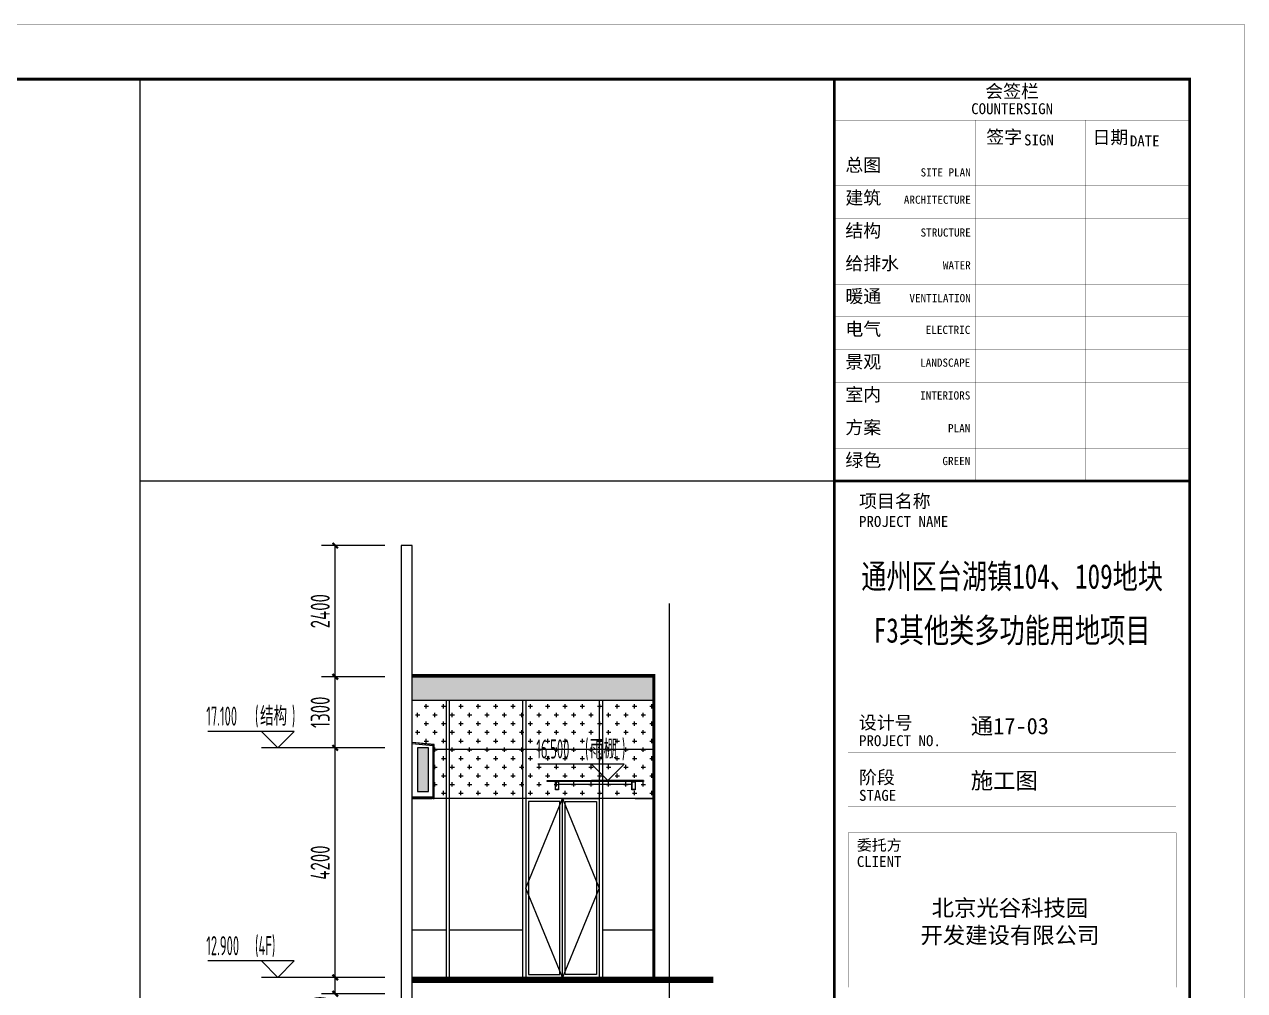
# Model space of a CAD drawing. Extents: x -863035 to 270371, y -8918 to 240488.
# Drawn here: x -232133 to -209813, y 65399 to 83077 of the extents above; entities that cross this region are included whole.
import ezdxf
from ezdxf.enums import TextEntityAlignment as Align

# ---------------------------------------------------------------- set-up
doc = ezdxf.new("R2010")
doc.units = 0
doc.header["$LTSCALE"] = 1000
doc.header["$MEASUREMENT"] = 0
for name, color, linetype in [('01-标注_尺寸', 124, 'Continuous'), ('01-标注_标高', 200, 'Continuous'), ('02-TEXT_标注', 130, 'Continuous'), ('05-填充_156', 156, 'Continuous'), ('05-填充_天正', 26, 'Continuous'), ('A-C_玻璃幕墙', 140, 'Continuous'), ('A-C_门', 150, 'Continuous'), ('A-D-金属剖线', 200, 'Continuous'), ('A_AXIS-轴线', 36, 'Continuous'), ('A_STR-砼柱', 51, 'Continuous'), ('D_玻璃', 152, 'Continuous'), ('D_铝板', 181, 'Continuous'), ('E-立面轮廓', 241, 'Continuous'), ('PUB_HATCH', 8, 'Continuous')]:
    doc.layers.add(name, color=color, linetype=linetype)
doc.layers.add('04-不打印_辅助线', color=165, linetype='Continuous', plot=False)
doc.styles.add('_TCH_DIM', font='ROS1', dxfattribs={"width": 0.75, "bigfont": 'JD'})
doc.styles.add('_TCH_DIM_T3', font='ROS1', dxfattribs={"width": 0.75, "bigfont": 'JD'})
doc.styles.add('图签信息$0$华文细黑', font='STXIHEI.TTF', dxfattribs={"height": 10})
doc.dimstyles.new('_TCH_ARCH&&100', dxfattribs={"dimtxt": 350, "dimasz": 100, "dimexe": 250, "dimexo": 300, "dimgap": 100, "dimtad": 1, "dimdec": 0, "dimzin": 0, "dimdsep": 46, "dimtxsty": '_TCH_DIM_T3', "dimblk": 'ARCHTICK', "dimcen": 0.09, "dimclrt": 7, "dimazin": 2, "dimtfac": 1, "dimtdec": 0, "dimtix": 1, "dimtmove": 2, "dimatfit": 3, "dimfxl": 0, "dimtolj": 1, "dimtzin": 0, "dimarcsym": 0})

# ---------------------------------------------------------------- blocks, each defined once
blk = doc.blocks.new('图签信息')
at = {"const_width": 0.5}
for points in [[(-65, 574), (-65, 500.5), (0, 500.5), (0, 574)], [(-65, 0), (0, 0), (0, 500.5), (-65, 500.5)]]:
    blk.add_lwpolyline(points, close=True, dxfattribs=at)
at = {"const_width": 0.05}
for points in [[(-65, 566.5), (0, 566.5)], [(-39.14, 566.5), (-39.14, 500.5)], [(-19.1, 566.5), (-19.1, 500.5)], [(-65, 560.5), (0, 560.5)], [(-65, 554.5), (0, 554.5)], [(-65, 548.5), (0, 548.5)], [(-65, 542.5), (0, 542.5)], [(-65, 536.5), (0, 536.5)], [(-65, 530.5), (0, 530.5)], [(-65, 524.5), (0, 524.5)], [(-65, 518.5), (0, 518.5)], [(-65, 512.5), (0, 512.5)], [(-65, 512.5), (0, 512.5)], [(-65, 506.5), (0, 506.5)], [(-65, 500.5), (0, 500.5)], [(-62.5, 450.87), (-2.5, 450.87)], [(-62.5, 440.87), (-2.5, 440.87)], [(-2.5, 407.85), (-2.5, 436.12), (-62.5, 436.12), (-62.5, 407.85)], [(-62.5, 407.85), (-2.5, 407.85)]]:
    blk.add_lwpolyline(points, dxfattribs=at)
at = {"style": '图签信息$0$华文细黑'}
for s, height, p in [('会签栏', 2.4, (-32.5, 573)), ('COUNTERSIGN', 2, (-32.5, 569.6))]:
    blk.add_text(s, height=height, dxfattribs=at).set_placement(p, align=Align.TOP_CENTER)
for s, height, p in [('签字', 2.4, (-37.22, 564.63)), ('日期', 2.4, (-17.79, 564.58)), ('SIGN', 2, (-30.32, 563.88)), ('DATE', 2, (-10.96, 563.7)), ('总图', 2.4, (-63, 559.5)), ('建筑', 2.4, (-63, 553.5)), ('结构', 2.4, (-63, 547.5)), ('给排水', 2.4, (-63, 541.5)), ('暖通', 2.4, (-63, 535.5)), ('电气', 2.4, (-63, 529.5)), ('景观', 2.4, (-63, 523.5)), ('室内', 2.4, (-63, 517.5)), ('方案', 2.4, (-63, 511.5)), ('绿色', 2.4, (-63, 505.5)), ('项目名称', 2.4, (-60.5, 498)), ('PROJECT NAME', 2, (-60.5, 494.08)), ('设计号', 2.4, (-60.54, 457.48)), ('PROJECT NO.', 2, (-60.5, 453.97)), ('阶段', 2.4, (-60.5, 447.47)), ('STAGE', 2, (-60.5, 443.97)), ('委托方', 2, (-60.9, 434.86)), ('CLIENT', 2, (-60.9, 431.86))]:
    blk.add_text(s, height=height, dxfattribs=at).set_placement(p, align=Align.TOP_LEFT)
for s, p in [('SITE PLAN', (-40.06, 557.7)), ('ARCHITECTURE', (-40.06, 552.7)), ('STRUCTURE', (-40.06, 546.7)), ('WATER', (-40.06, 540.7)), ('VENTILATION', (-40.06, 534.7)), ('ELECTRIC', (-40.14, 528.89)), ('LANDSCAPE', (-40.14, 522.89)), ('INTERIORS', (-40.14, 516.89)), ('PLAN', (-40.14, 510.89)), ('GREEN', (-40.14, 504.89))]:
    blk.add_text(s, height=1.5, dxfattribs=at).set_placement(p, align=Align.TOP_RIGHT)
at = {"color": 4, "style": '图签信息$0$华文细黑', "width": 0.75}
for s, p in [('通州区台湖镇104、109地块', (-32.5, 480.78)), ('F3其他类多功能用地项目', (-32.5, 470.91))]:
    blk.add_text(s, height=4.5, dxfattribs=at).set_placement(p, align=Align.CENTER)
at = {"color": 4, "ltscale": 0.001, "char_height": 3, "width": 58.4895, "style": '图签信息$0$华文细黑'}
for s, insert, attachment_point in [('通17-03', (-40.06, 455.51), 4), ('施工图', (-40.06, 445.51), 4), ('北京光谷科技园\\P开发建设有限公司', (-32.9, 419.71), 5)]:
    blk.add_mtext(s, dxfattribs=dict(at, insert=insert, attachment_point=attachment_point))
blk = doc.blocks.new('图签-A1')
at = {"color": 2}
blk.add_blockref('图签信息', (0, 0), dxfattribs=at)
blk = doc.blocks.new('图框-A1+1-4')
for points, const_width in [([(0, 0), (1051, 0), (1051, 594), (0, 594)], 0.05), ([(976, 584), (25, 584), (25, 10), (976, 10)], 0.5)]:
    blk.add_lwpolyline(points, close=True, dxfattribs=dict(const_width=const_width))
blk = doc.blocks.new('yp')
at = {"layer": 'D_玻璃'}
blk.add_lwpolyline([(-1610, 168), (150, 168), (150, 150), (-1610, 150)], close=True, dxfattribs=at)
at = {"layer": 'D_铝板'}
blk.add_line((-1400, 100), (-60, 100), dxfattribs=at)
for points in [[(-1460, 150), (-1400, 150), (-1400, 0), (-1460, 0), (-1460, 150)], [(-60, 150), (0, 150), (0, 0), (-60, 0), (-60, 150)]]:
    blk.add_lwpolyline(points, dxfattribs=at)
for points in [[(-1457, 147), (-1403, 147), (-1403, 3), (-1457, 3)], [(-57, 147), (-3, 147), (-3, 3), (-57, 3)]]:
    blk.add_lwpolyline(points, close=True, dxfattribs=at)
blk = doc.blocks.new('_FZH')
blk.add_lwpolyline([(-0.5, -0.5), (0.5, -0.5), (0.5, 0.5), (-0.5, 0.5)], close=True)
at = {"layer": 'PUB_HATCH'}
blk.add_solid([(-0.5, -0.5), (0.5, -0.5), (-0.5, 0.5), (0.5, 0.5)], dxfattribs=at)
blk = doc.blocks.new('_ArchTick')
at = {"color": 0, "linetype": 'ByBlock', "const_width": 0.4}
blk.add_lwpolyline([(-0.5, -0.5), (0.5, 0.5)], dxfattribs=at)
blk = doc.blocks.new('*D692')
at = {"layer": '01-标注_尺寸', "color": 0, "lineweight": -2, "transparency": 16777216}
for p, q in [((-225540, 65641), (-226697, 65641)), ((-226447, 65341), (-226447, 65641)), ((-225540, 65341), (-226697, 65341))]:
    blk.add_line(p, q, dxfattribs=at)
at = {"layer": 'Defpoints', "color": 0, "transparency": 16777216}
for p in [(-226447, 65641), (-225240, 65641), (-225240, 65341)]:
    blk.add_point(p, dxfattribs=at)
at = {"layer": '01-标注_尺寸', "color": 0, "lineweight": -2, "transparency": 16777216, "xscale": 100, "yscale": 100, "zscale": 100}
for p, rotation in [((-226447, 65641), 90), ((-226447, 65341), 270)]:
    blk.add_blockref('_ArchTick', p, dxfattribs=dict(at, rotation=rotation))
at = {"layer": '01-标注_尺寸', "color": 7, "transparency": 16777216, "insert": (-226722, 65064), "char_height": 350, "attachment_point": 5, "rotation": 90, "style": '_TCH_DIM_T3'}
blk.add_mtext('\\A1;300', dxfattribs=at)
blk = doc.blocks.new('*D693')
at = {"layer": '01-标注_尺寸', "color": 0, "lineweight": -2, "transparency": 16777216}
for p, q in [((-225540, 69841), (-226697, 69841)), ((-226447, 65641), (-226447, 69841)), ((-225540, 65641), (-226697, 65641))]:
    blk.add_line(p, q, dxfattribs=at)
at = {"layer": 'Defpoints', "color": 0, "transparency": 16777216}
for p in [(-226447, 69841), (-225240, 69841), (-225240, 65641)]:
    blk.add_point(p, dxfattribs=at)
at = {"layer": '01-标注_尺寸', "color": 0, "lineweight": -2, "transparency": 16777216, "xscale": 100, "yscale": 100, "zscale": 100}
for p, rotation in [((-226447, 69841), 90), ((-226447, 65641), 270)]:
    blk.add_blockref('_ArchTick', p, dxfattribs=dict(at, rotation=rotation))
at = {"layer": '01-标注_尺寸', "color": 7, "transparency": 16777216, "insert": (-226722, 67741), "char_height": 350, "attachment_point": 5, "rotation": 90, "style": '_TCH_DIM_T3'}
blk.add_mtext('\\A1;4200', dxfattribs=at)
blk = doc.blocks.new('*D694')
at = {"layer": '01-标注_尺寸', "color": 0, "lineweight": -2, "transparency": 16777216}
for p, q in [((-225540, 71141), (-226697, 71141)), ((-226447, 69841), (-226447, 71141)), ((-225540, 69841), (-226697, 69841))]:
    blk.add_line(p, q, dxfattribs=at)
at = {"layer": 'Defpoints', "color": 0, "transparency": 16777216}
for p in [(-226447, 71141), (-225240, 71141), (-225240, 69841)]:
    blk.add_point(p, dxfattribs=at)
at = {"layer": '01-标注_尺寸', "color": 0, "lineweight": -2, "transparency": 16777216, "xscale": 100, "yscale": 100, "zscale": 100}
for p, rotation in [((-226447, 71141), 90), ((-226447, 69841), 270)]:
    blk.add_blockref('_ArchTick', p, dxfattribs=dict(at, rotation=rotation))
at = {"layer": '01-标注_尺寸', "color": 7, "transparency": 16777216, "insert": (-226722, 70491), "char_height": 350, "attachment_point": 5, "rotation": 90, "style": '_TCH_DIM_T3'}
blk.add_mtext('\\A1;1300', dxfattribs=at)
blk = doc.blocks.new('*D695')
at = {"layer": '01-标注_尺寸', "color": 0, "lineweight": -2, "transparency": 16777216}
for p, q in [((-225540, 73541), (-226697, 73541)), ((-226447, 71141), (-226447, 73541)), ((-225540, 71141), (-226697, 71141))]:
    blk.add_line(p, q, dxfattribs=at)
at = {"layer": 'Defpoints', "color": 0, "transparency": 16777216}
for p in [(-226447, 73541), (-225240, 73541), (-225240, 71141)]:
    blk.add_point(p, dxfattribs=at)
at = {"layer": '01-标注_尺寸', "color": 0, "lineweight": -2, "transparency": 16777216, "xscale": 100, "yscale": 100, "zscale": 100}
for p, rotation in [((-226447, 73541), 90), ((-226447, 71141), 270)]:
    blk.add_blockref('_ArchTick', p, dxfattribs=dict(at, rotation=rotation))
at = {"layer": '01-标注_尺寸', "color": 7, "transparency": 16777216, "insert": (-226722, 72341), "char_height": 350, "attachment_point": 5, "rotation": 90, "style": '_TCH_DIM_T3'}
blk.add_mtext('\\A1;2400', dxfattribs=at)

msp = doc.modelspace()

# ---------------------------------------------------------------- hatches: boundary and pattern name
at = {"layer": '05-填充_156'}
h = msp.add_hatch(dxfattribs=at)
h.set_pattern_fill('CROSS', color=136, scale=100)
h.set_pattern_definition([(0, (-257683.36, 255861.93), (158.75, 158.75), [79.375, -238.125]), (90, (-257643.68, 255822.25), (-158.75, 158.75), [79.375, -238.125])])
h.paths.add_polyline_path([(-220640.3, 68911), (-220640.3, 70711), (-225040.3, 70711), (-225040.3, 69941), (-224640.3, 69901), (-224640.3, 68916), (-224660.3, 68916), (-224670.3, 68926), (-224680.3, 68916), (-225040.3, 68916), (-225040.3, 68911)])
at = {"layer": '05-填充_天正', "transparency": 33554641}
h = msp.add_hatch(color=256, dxfattribs=at)
h.dxf.hatch_style = 1
h.paths.add_polyline_path([(-220640.3, 70711), (-220640.3, 71141), (-225040.3, 71141), (-225040.3, 70711)])

# ---------------------------------------------------------------- linework, layer by layer
at = {"layer": '01-标注_标高'}
for p, q in [((-227196.8, 70141), (-228776.3, 70141)), ((-227496.8, 69841), (-227796.8, 70141)), ((-227496.8, 69841), (-227196.8, 70141)), ((-226696.8, 69841), (-227796.8, 69841)), ((-221160.3, 69540.7), (-222739.7, 69540.7)), ((-221460.3, 69240.7), (-221760.3, 69540.7)), ((-221460.3, 69240.7), (-221160.3, 69540.7)), ((-220810.3, 69240.7), (-221760.3, 69240.7)), ((-227196.8, 65941), (-228776.3, 65941)), ((-227496.8, 65641), (-227796.8, 65941)), ((-227496.8, 65641), (-227196.8, 65941)), ((-226696.8, 65641), (-227796.8, 65641))]:
    msp.add_line(p, q, dxfattribs=at)
at = {"layer": '04-不打印_辅助线'}
for points in [[(-230015.6, 82074.5), (-255645.6, 82074.5), (-255645.6, 30291.9), (-230015.6, 30291.9)], [(-230015.6, 74724.3), (-217316, 74724.3), (-217316, 30291.9), (-230015.6, 30291.9)]]:
    msp.add_lwpolyline(points, close=True, dxfattribs=at)
at = {"layer": 'A-C_玻璃幕墙'}
for points in [[(-225040.3, 64597.2), (-225040.3, 73541), (-225240.3, 73541), (-225240.3, 64597.2)], [(-225040.3, 71141), (-220640.3, 71141)], [(-220640.3, 71141), (-220640.3, 65641)], [(-224420.3, 70711), (-224420.3, 65641)], [(-224360.3, 70711), (-224360.3, 65641)], [(-223020.3, 70711), (-223020.3, 65641)], [(-222960.3, 70711), (-222960.3, 65641)], [(-221620.3, 70711), (-221620.3, 65641)], [(-221560.3, 70711), (-221560.3, 65641)], [(-220640.3, 69811), (-224640.3, 69811)], [(-220960.3, 68911), (-220640.3, 68911)], [(-225040.3, 66511), (-224420.3, 66511)], [(-224360.3, 66511), (-223020.3, 66511)], [(-221560.3, 66511), (-220640.3, 66511)], [(-219531.3, 65641), (-225040.3, 65641)]]:
    msp.add_lwpolyline(points, dxfattribs=at)
msp.add_lwpolyline([(-220640.3, 68911), (-225040.3, 68911), (-225040.3, 69844), (-225040.3, 69844), (-225040.3, 70711), (-220640.3, 70711)], close=True, dxfattribs=at)
at = {"layer": 'A-C_门'}
for points in [[(-222290.3, 65641), (-222960.3, 67276), (-222290.3, 68911), (-221620.3, 67276)], [(-222290.3, 68911), (-222960.3, 68911), (-222960.3, 65641), (-222290.3, 65641)], [(-222340.3, 68861), (-222910.3, 68861), (-222910.3, 65691), (-222340.3, 65691)], [(-222290.3, 68911), (-221620.3, 68911), (-221620.3, 65641), (-222290.3, 65641)], [(-222240.3, 68861), (-221670.3, 68861), (-221670.3, 65691), (-222240.3, 65691)]]:
    msp.add_lwpolyline(points, close=True, dxfattribs=at)
at = {"layer": 'A-D-金属剖线'}
for points in [[(-225040.3, 68916), (-224680.3, 68916), (-224670.3, 68926), (-224660.3, 68916), (-224640.3, 68916), (-224640.3, 69901), (-225040.3, 69941)], [(-225040.3, 68919), (-224681.5, 68919), (-224670.3, 68930.2), (-224659, 68919), (-224643.3, 68919), (-224643.3, 69898), (-225040.3, 69938)], [(-225040.3, 69921), (-224660.3, 69881), (-224660.3, 68936), (-225040.3, 68936)]]:
    msp.add_lwpolyline(points, dxfattribs=at)
at = {"layer": 'A_AXIS-轴线', "ltscale": 0.4}
msp.add_line((-220340.3, 72483.3), (-220340.3, 65009.1), dxfattribs=at)
at = {"layer": 'E-立面轮廓'}
for points, const_width in [([(-225040.3, 71166), (-220615.3, 71166), (-220615.3, 65641)], 50), ([(-225040.3, 65591), (-219531.3, 65591)], 100)]:
    msp.add_lwpolyline(points, dxfattribs=dict(at, const_width=const_width))

# ---------------------------------------------------------------- block references
at = {"xscale": 100, "yscale": 100, "zscale": 100}
for name, p in [('图框-A1+1-4', (-314916, 23674.5)), ('图签-A1', (-210816, 24674.5))]:
    msp.add_blockref(name, p, dxfattribs=at)
msp.add_blockref('yp', (-220960.3, 69073.2))
at = {"layer": 'A_STR-砼柱', "xscale": 200, "yscale": 800, "zscale": 800}
msp.add_blockref('_FZH', (-224840.3, 69441), dxfattribs=at)

# ---------------------------------------------------------------- texts
at = {"layer": '02-TEXT_标注', "style": '_TCH_DIM'}
for s, height, width, p in [('17.100', 350, 0.5625, (-228806.3, 70246)), ('(', 350, 0.5625, (-227914, 70246)), ('结构', 347.29, 0.75, (-227822.1, 70246)), (')', 350, 0.5625, (-227240.2, 70246)), ('16.500', 350, 0.5625, (-222769.7, 69645.7)), ('(', 350, 0.5625, (-221877.4, 69645.7)), ('雨棚', 347.29, 0.75, (-221785.6, 69645.7)), (')', 350, 0.5625, (-221203.6, 69645.7)), ('12.900', 350, 0.5625, (-228806.3, 66046)), ('(4F)', 350, 0.5625, (-227914, 66046))]:
    msp.add_text(s, height=height, dxfattribs=dict(at, width=width)).set_placement(p)

# ---------------------------------------------------------------- dimensions: what is measured, and where the dimension line sits
at = {"layer": '01-标注_尺寸'}
for p1, p2, picture, middle in [((-225240.3, 71141), (-225240.3, 73541), '*D695', (-226721.8, 72341)), ((-225240.3, 69841), (-225240.3, 71141), '*D694', (-226721.8, 70491)), ((-225240.3, 65641), (-225240.3, 69841), '*D693', (-226721.8, 67741))]:
    dim = msp.add_aligned_dim(p1=p1, p2=p2, distance=1206.6, dimstyle='_TCH_ARCH&&100', dxfattribs=at)
    dim.commit()
    dim.dimension.update_dxf_attribs({"geometry": picture, "text_midpoint": middle})
dim = msp.add_linear_dim(base=(-226446.8, 65641), p1=(-225240.3, 65341), p2=(-225240.3, 65641), angle=90, dimstyle='_TCH_ARCH&&100', dxfattribs=at)
dim.commit()
dim.dimension.update_dxf_attribs({"geometry": '*D692', "text_midpoint": (-226721.8, 65063.8), "dimtype": 161})

doc.saveas('drawing.dxf')
